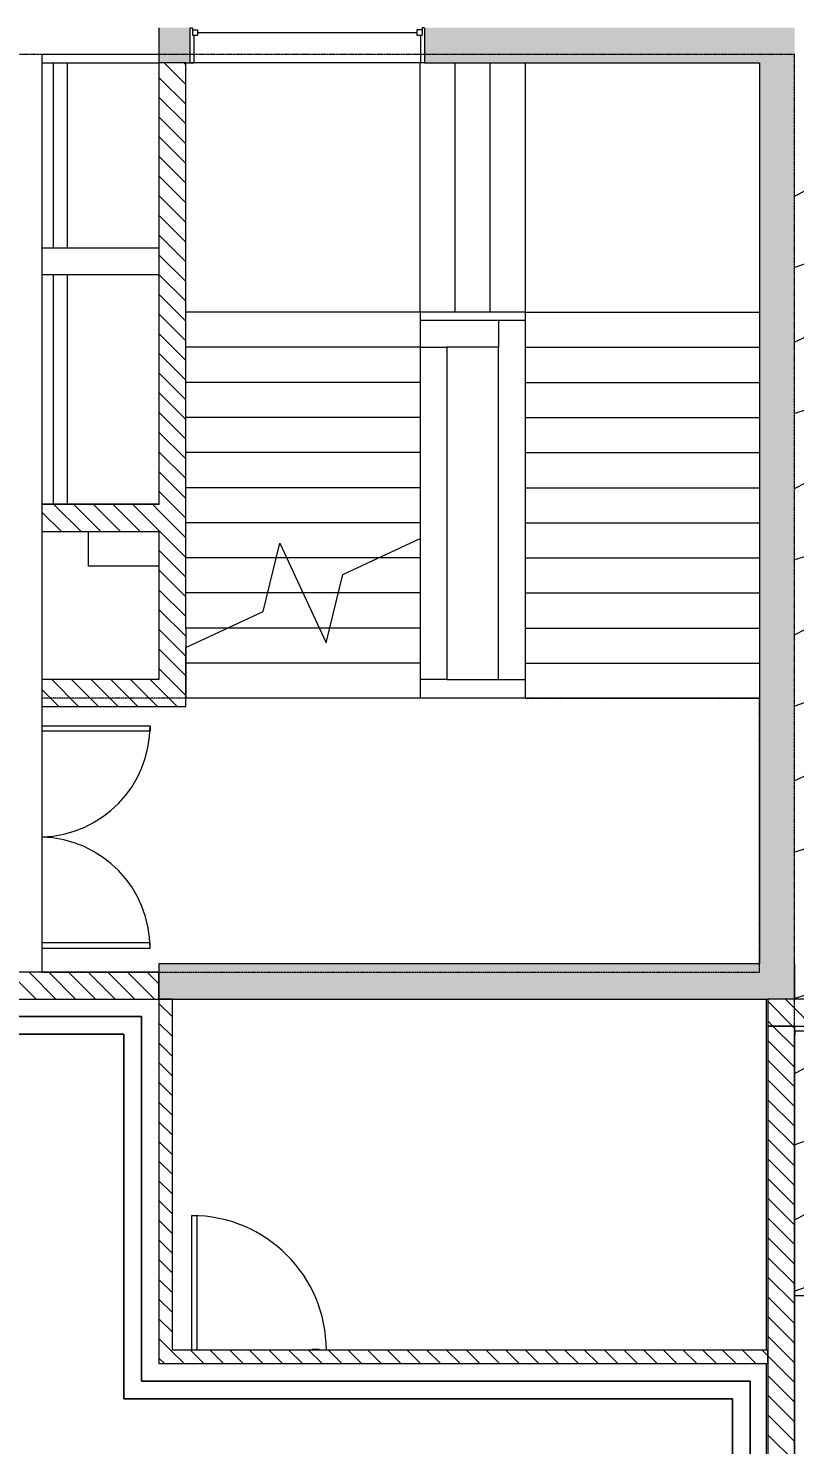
# Model space of a CAD drawing. Header units: millimetres. Extents: x -106145 to 154907, y -84585 to 152038.
# Drawn here: x 50844 to 57389, y 77628 to 89730 of the extents above; entities that cross this region are included whole.
import ezdxf

# ---------------------------------------------------------------- set-up
doc = ezdxf.new("R2010")
doc.units = ezdxf.units.MM
doc.linetypes.add('Cut Out Line _2_', pattern=[2, 1, -1])
doc.linetypes.add('Overhead', pattern=[3.96875, 2.38125, -1.5875])
for name, color, linetype, lineweight in [('A-ANNO-DIMS', 7, 'Continuous', 9), ('A-ANNO-DIMS-300', 7, 'Continuous', 9), ('A-DOOR', 7, 'Continuous', 5), ('A-FLOR', 7, 'Continuous', 5), ('A-FLOR-PATT', 7, 'Continuous', 5), ('A-GLAZ', 7, 'Continuous', 5), ('A-WALL', 7, 'Continuous', 5), ('A-WALL-PATT', 7, 'Continuous', 5), ('S-STRS', 7, 'Continuous', 5), ('S-STRS-MBND', 7, 'Overhead', 5)]:
    doc.layers.add(name, color=color, linetype=linetype, lineweight=lineweight)
doc.layers.add('A-DETL', color=7, linetype='Continuous', lineweight=5, true_color=0x00a600)
doc.styles.add('RomanS', font='romans__.ttf', dxfattribs={"width": 0.8, "height": 1200})
doc.dimstyles.new('Diagonal_-_4_mm_RomanS', dxfattribs={"dimscale": 304.8, "dimtxt": 1219.023462, "dimasz": 1.476378, "dimexe": 0.984252, "dimexo": 0.0625, "dimgap": 0.19685, "dimtad": 1, "dimdec": 0, "dimzin": 0, "dimdsep": 46, "dimtxsty": 'RomanS', "dimblk1": 'OBLIQUE', "dimblk2": 'OBLIQUE', "dimsah": 1, "dimcen": 0.09, "dimdle": 2.362205, "dimazin": 0, "dimtfac": 1, "dimtdec": 4, "dimtix": 1, "dimtmove": 0, "dimatfit": 3, "dimfxl": 2.362205, "dimfxlon": 1, "dimtvp": 1, "dimtolj": 1, "dimtzin": 0, "dimarcsym": 2})
pattern_1 = [(315, (0, 0), (84.18955, 84.18955), [])]

# ---------------------------------------------------------------- blocks, each defined once
blk = doc.blocks.new('M_Door-Passage-Small Slit Vision Panel_Type B - 1_25_Type B-13938696-Site Plan -MAIN')
at = {"layer": 'A-DOOR', "color": 254, "true_color": 0xdddddd}
for p, q in [((-514.125, -63.85), (-514.125, -71.85)), ((-454.125, -71.85), (-514.125, -71.85)), ((-454.125, -71.85), (-454.125, -63.85))]:
    blk.add_line(p, q, dxfattribs=at)
at = {"layer": 'A-DOOR', "color": 254, "lineweight": 9, "true_color": 0xdddddd}
for p, q in [((530, -1213.85), (530, -63.85)), ((575, -63.85), (575, -1213.85)), ((575, -1213.85), (530, -1213.85))]:
    blk.add_line(p, q, dxfattribs=at)
at = {"layer": 'A-DOOR', "color": 254, "true_color": 0xdddddd}
blk.add_arc((575, -63.85), 1150, 180, 270, dxfattribs=at)
blk = doc.blocks.new('M_Door-Passage-Double-Flush - FWD1 2_0-V40-Site Plan -MAIN')
at = {"layer": 'A-DOOR', "color": 254, "lineweight": 9, "true_color": 0xdddddd}
for p, q in [((-950, 121.35), (-950, 1046.35)), ((-950, 1046.35), (-905, 1046.35)), ((-905, 1046.35), (-905, 121.35)), ((950, 1046.35), (905, 1046.35)), ((905, 1046.35), (905, 121.35)), ((950, 121.35), (950, 1046.35))]:
    blk.add_line(p, q, dxfattribs=at)
at = {"layer": 'A-DOOR', "color": 254, "true_color": 0xdddddd}
for centre, start, end in [((-950, 96.35), 1.520513, 90), ((950, 96.35), 90, 178.479487)]:
    blk.add_arc(centre, 950, start, end, dxfattribs=at)
blk = doc.blocks.new('M_Fixed - 2000 _ 1500-V53-Site Plan -MAIN')
at = {"layer": 'A-GLAZ', "color": 253, "lineweight": 9, "true_color": 0xaaaaaa}
for p, q in [((-1000, 163), (-981, 163)), ((-981, 163), (-981, 100)), ((-981, 144), (-937, 144)), ((-937, 144), (-937, 100)), ((-937, 122), (937, 122)), ((937, 144), (937, 100)), ((981, 144), (937, 144)), ((981, 163), (981, 100)), ((999, 163), (981, 163)), ((-981, 100), (-937, 100)), ((-968, 100), (-968, -67)), ((937, 100), (981, 100)), ((968, 100), (968, -67))]:
    blk.add_line(p, q, dxfattribs=at)
at = {"layer": 'A-GLAZ', "color": 254, "lineweight": 9, "true_color": 0xdddddd}
for p, q in [((-968, -67), (-968, -137)), ((968, -67), (968, -137)), ((-1000, -137), (-968, -137)), ((1000, -137), (968, -137))]:
    blk.add_line(p, q, dxfattribs=at)
blk = doc.blocks.new('2022_11_09_AB BLOCKFACADE WITH CONTINOUS WINDOW_rvt-1-Site Plan -MAIN')
at = {"layer": 'A-WALL-PATT', "true_color": 0xcccccb}
h = blk.add_hatch(color=254, dxfattribs=at)
h.paths.add_polyline_path([(57389, 89505), (57389, 89735), (54226, 89735), (54226, 89505), (57159, 89505)], flags=0)
h.paths.add_polyline_path([(52135, 89505), (52226, 89505), (52226, 89735), (51959, 89735), (51959, 89505)], flags=0)
h = blk.add_hatch(color=254, dxfattribs=at)
h.paths.add_polyline_path([(51959, 89435), (52226, 89435), (52226, 89505), (51959, 89505)], flags=0)
h.paths.add_polyline_path([(57327, 89435), (57389, 89435), (57389, 89505), (54226, 89505), (54226, 89435), (57089, 89435)], flags=0)
at = {"layer": 'A-WALL-PATT', "true_color": 0xeaeaea}
h = blk.add_hatch(dxfattribs=at)
h.set_pattern_fill('FP_19', color=254, style=0, pattern_type=2)
h.set_pattern_definition(pattern_1)
h.paths.add_polyline_path([(52189, 83935), (52189, 89435), (51959, 89435), (51959, 83935)], flags=0)
at = {"layer": 'A-WALL-PATT', "true_color": 0xcccccb}
for points in [[(57389, 81735), (57389, 89435), (57089, 89435), (57089, 81735)], [(57159, 81435), (57389, 81435), (57389, 81735), (51959, 81735), (51959, 81435), (55467, 81435)]]:
    blk.add_hatch(color=254, dxfattribs=at).paths.add_polyline_path(points, flags=0)
at = {"layer": 'A-WALL-PATT', "true_color": 0xeaeaea}
h = blk.add_hatch(dxfattribs=at)
h.set_pattern_fill('FP_19', color=254, style=0, pattern_type=2)
h.set_pattern_definition(pattern_1)
h.paths.add_polyline_path([(51959, 85430), (51959, 85660), (50959, 85658), (50959, 85430), (51267, 85430)], flags=0)
h = blk.add_hatch(dxfattribs=at)
h.set_pattern_fill('FP_19', color=254, style=0, pattern_type=2)
h.set_pattern_definition(pattern_1)
h.paths.add_polyline_path([(51267, 83935), (51959, 83935), (51959, 84165), (50959, 84165), (50959, 83935)], flags=0)
h = blk.add_hatch(dxfattribs=at)
h.set_pattern_fill('FP_19', color=254, style=0, pattern_type=2)
h.set_pattern_definition(pattern_1)
h.paths.add_polyline_path([(49689, 81435), (51959, 81435), (51959, 81665), (49689, 81665), (49689, 81435)], flags=0)
h = blk.add_hatch(dxfattribs=at)
h.set_pattern_fill('FP_19', color=254, style=0, pattern_type=2)
h.set_pattern_definition(pattern_1)
h.paths.add_polyline_path([(52074, 78435), (52074, 81435), (51959, 81435), (51959, 78435)], flags=0)
h = blk.add_hatch(dxfattribs=at)
h.set_pattern_fill('FP_19', color=254, style=0, pattern_type=2)
h.set_pattern_definition(pattern_1)
h.paths.add_polyline_path([(57389, 81205), (57389, 81435), (57159, 81435), (57159, 81205)], flags=0)
h = blk.add_hatch(dxfattribs=at)
h.set_pattern_fill('FP_19', color=254, style=0, pattern_type=2)
h.set_pattern_definition(pattern_1)
h.paths.add_polyline_path([(57389, 81205), (58289, 81205), (58289, 81435), (57389, 81435)], flags=0)
h = blk.add_hatch(dxfattribs=at)
h.set_pattern_fill('FP_19', color=254, style=0, pattern_type=2)
h.set_pattern_definition(pattern_1)
h.paths.add_polyline_path([(57159, 74265), (57389, 74265), (57389, 81205), (57159, 81205), (57159, 74595)], flags=0)
at = {"layer": 'A-WALL-PATT', "true_color": 0xd4d4d4}
h = blk.add_hatch(dxfattribs=at)
h.set_pattern_fill('FP_20', color=254, style=0, pattern_type=2)
h.set_pattern_definition([(45, (0, 0), (-754.342, 754.342), []), (45, (0, 1143), (-754.342, 754.342), [])])
h.paths.add_polyline_path([(57389, 81130), (58564, 81130), (58564, 81160), (57389, 81160)], flags=0)
at = {"layer": 'A-WALL-PATT', "true_color": 0xeaeaea}
h = blk.add_hatch(dxfattribs=at)
h.set_pattern_fill('FP_19', color=254, style=0, pattern_type=2)
h.set_pattern_definition(pattern_1)
h.paths.add_polyline_path([(53367, 78320), (57159, 78320), (57159, 78435), (51959, 78435), (51959, 78320), (52317, 78320)], flags=0)
at = {"layer": 'A-FLOR', "color": 254, "true_color": 0xdddddd}
for p, q in [((50959, 89435), (51959, 89435)), ((51959, 85665), (50959, 85665)), ((51359, 85135), (51359, 85430)), ((51959, 85135), (51359, 85135)), ((57149, 78435), (57149, 81435)), ((51809, 81285), (33099, 81285)), ((33099, 81285), (51809, 81285)), ((51809, 78170), (51809, 81285)), ((51809, 81285), (51809, 78170)), ((32949, 81135), (51659, 81135)), ((51659, 81135), (32949, 81135)), ((51659, 81135), (51659, 78020)), ((51659, 78020), (51659, 81135)), ((57149, 74265), (57149, 78320)), ((57009, 78170), (51809, 78170)), ((51809, 78170), (57009, 78170)), ((57009, 74265), (57009, 78170)), ((57009, 78170), (57009, 74265)), ((51659, 78020), (56859, 78020)), ((56859, 78020), (51659, 78020)), ((56859, 78020), (56859, 74410)), ((56859, 74410), (56859, 78020))]:
    blk.add_line(p, q, dxfattribs=at)
at = {"layer": 'A-WALL', "color": 253, "lineweight": 18, "true_color": 0xaaaaaa}
for p, q in [((51959, 89735), (51959, 89505)), ((52226, 89505), (52226, 89735)), ((54226, 89735), (54226, 89505)), ((58289, 81435), (57389, 81435)), ((57389, 81205), (58289, 81205)), ((58564, 81160), (57389, 81160))]:
    blk.add_line(p, q, dxfattribs=at)
at = {"layer": 'A-WALL', "color": 254, "true_color": 0xdddddd}
for p, q in [((50959, 89505), (50959, 85660)), ((51059, 87855), (51059, 89435)), ((51174, 89435), (51174, 87855)), ((52189, 89435), (51959, 89435)), ((54226, 89435), (52226, 89435)), ((50959, 87855), (51959, 87855)), ((51959, 87625), (50959, 87625)), ((51059, 85665), (51059, 87625)), ((51174, 87625), (51174, 85665)), ((54189, 87235), (54859, 87235)), ((54859, 87235), (55089, 87235)), ((54859, 87235), (54859, 87005)), ((54189, 87005), (54419, 87005)), ((54859, 87005), (54419, 87005)), ((54419, 87005), (54419, 84165)), ((54859, 84165), (54859, 87005)), ((50959, 85430), (50959, 84165)), ((54419, 84165), (54189, 84165)), ((54419, 84165), (55089, 84165)), ((50959, 83935), (50959, 81665)), ((51959, 81665), (51959, 81435)), ((51959, 81435), (51959, 81665)), ((57389, 81435), (57159, 81435)), ((57389, 81160), (57389, 81130)), ((57389, 74340), (57389, 81130))]:
    blk.add_line(p, q, dxfattribs=at)
at = {"layer": 'A-WALL', "color": 253, "true_color": 0xaaaaaa}
blk.add_line((51959, 89505), (50959, 89505), dxfattribs=at)
at = {"layer": 'A-WALL', "color": 254, "lineweight": 18, "true_color": 0xdddddd}
for p, q in [((51959, 89505), (51959, 89435)), ((52226, 89435), (52226, 89505)), ((54226, 89505), (54226, 89435)), ((51959, 89435), (51959, 85660)), ((52189, 89435), (52226, 89435)), ((52189, 84605), (52189, 89435)), ((54226, 89435), (57089, 89435)), ((57089, 89435), (57089, 81735)), ((51959, 85660), (50959, 85660)), ((50959, 85660), (50959, 85430)), ((50959, 85430), (51959, 85430)), ((51959, 85430), (51959, 84165)), ((52189, 83935), (52189, 84439)), ((51959, 84165), (50959, 84165)), ((50959, 84165), (50959, 83935)), ((50959, 83935), (51959, 83935)), ((51959, 83935), (52189, 83935)), ((57089, 81735), (51959, 81735)), ((51959, 81735), (51959, 81665)), ((57389, 81435), (57389, 81735)), ((51959, 81665), (49689, 81665)), ((49689, 81435), (51959, 81435)), ((51959, 81435), (57159, 81435)), ((51959, 81435), (51959, 78435)), ((52074, 81435), (51959, 81435)), ((52074, 78435), (52074, 81435)), ((57159, 81435), (57159, 81205)), ((57159, 81205), (57389, 81205)), ((57389, 81205), (57159, 81205)), ((57159, 81205), (57159, 74265)), ((57389, 81160), (57389, 81205)), ((51959, 78435), (51959, 78320)), ((57159, 78435), (52074, 78435)), ((57159, 78320), (57159, 78435)), ((51959, 78320), (57159, 78320))]:
    blk.add_line(p, q, dxfattribs=at)
at = {"layer": 'S-STRS', "color": 254, "true_color": 0xdddddd}
for p, q in [((54189, 87305), (54189, 89435)), ((54489, 87305), (54489, 89435)), ((54789, 87305), (54789, 89435)), ((55089, 87305), (55089, 89435)), ((54189, 87305), (52189, 87305)), ((54189, 87305), (54189, 87005)), ((54489, 87305), (54189, 87305)), ((54789, 87305), (54489, 87305)), ((55089, 87305), (54789, 87305)), ((55089, 87305), (57089, 87305)), ((55089, 87005), (55089, 87305)), ((54189, 87005), (52189, 87005)), ((54189, 87005), (54189, 86705)), ((55089, 86705), (55089, 87005)), ((55089, 87005), (57089, 87005)), ((54189, 86705), (52189, 86705)), ((54189, 86705), (54189, 86405)), ((55089, 86405), (55089, 86705)), ((55089, 86705), (57089, 86705)), ((54189, 86405), (52189, 86405)), ((54189, 86405), (54189, 86105)), ((55089, 86105), (55089, 86405)), ((55089, 86405), (57089, 86405)), ((54189, 86105), (52189, 86105)), ((54189, 86105), (54189, 85805)), ((55089, 85805), (55089, 86105)), ((55089, 86105), (57089, 86105)), ((54189, 85805), (52189, 85805)), ((54189, 85805), (54189, 85505)), ((55089, 85505), (55089, 85805)), ((55089, 85805), (57089, 85805)), ((54189, 85505), (52189, 85505)), ((54189, 85505), (54189, 85371)), ((55089, 85205), (55089, 85505)), ((55089, 85505), (57089, 85505)), ((54189, 85371), (54189, 85205)), ((52960, 85205), (52189, 85205)), ((53049, 85205), (52960, 85205)), ((53832, 85205), (53049, 85205)), ((54189, 85205), (53832, 85205)), ((54189, 85205), (54189, 84905)), ((55089, 84905), (55089, 85205)), ((55089, 85205), (57089, 85205)), ((52887, 84905), (52189, 84905)), ((53189, 84905), (52887, 84905)), ((53490, 84905), (53189, 84905)), ((54189, 84905), (53490, 84905)), ((54189, 84905), (54189, 84605)), ((55089, 84605), (55089, 84905)), ((55089, 84905), (57089, 84905)), ((52189, 84605), (52189, 84439)), ((52545, 84605), (52189, 84605)), ((53329, 84605), (52545, 84605)), ((53417, 84605), (53329, 84605)), ((54189, 84605), (53417, 84605)), ((54189, 84605), (54189, 84305)), ((55089, 84305), (55089, 84605)), ((55089, 84605), (57089, 84605)), ((54189, 84305), (52189, 84305)), ((54189, 84305), (54189, 84005)), ((55089, 84005), (55089, 84305)), ((55089, 84305), (57089, 84305)), ((54189, 84005), (52189, 84005)), ((55089, 84005), (54189, 84005)), ((55089, 84005), (57089, 84005))]:
    blk.add_line(p, q, dxfattribs=at)
at = {"layer": 'S-STRS', "color": 254, "linetype": 'Overhead', "true_color": 0xdddddd}
for p, q in [((54189, 87305), (54189, 89435)), ((54489, 87305), (54489, 89435)), ((54789, 87305), (54789, 89435)), ((55089, 87305), (55089, 89435)), ((54189, 87305), (52189, 87305)), ((55089, 87305), (57089, 87305)), ((54189, 87005), (52189, 87005)), ((55089, 87005), (57089, 87005)), ((54189, 86705), (52189, 86705)), ((55089, 86705), (57089, 86705)), ((54189, 86405), (52189, 86405)), ((55089, 86405), (57089, 86405)), ((54189, 86105), (52189, 86105)), ((55089, 86105), (57089, 86105)), ((54189, 85805), (52189, 85805)), ((55089, 85805), (57089, 85805)), ((54189, 85505), (52189, 85505)), ((55089, 85505), (57089, 85505)), ((52960, 85205), (52189, 85205)), ((53049, 85205), (52960, 85205)), ((53832, 85205), (53049, 85205)), ((54189, 85205), (53832, 85205)), ((55089, 85205), (57089, 85205)), ((52887, 84905), (52189, 84905)), ((53189, 84905), (52887, 84905)), ((53490, 84905), (53189, 84905)), ((54189, 84905), (53490, 84905)), ((55089, 84905), (57089, 84905)), ((52545, 84605), (52189, 84605)), ((53329, 84605), (52545, 84605)), ((53417, 84605), (53329, 84605)), ((54189, 84605), (53417, 84605)), ((55089, 84605), (57089, 84605)), ((54189, 84305), (52189, 84305)), ((55089, 84305), (57089, 84305)), ((54189, 84005), (52189, 84005)), ((55089, 84005), (57089, 84005))]:
    blk.add_line(p, q, dxfattribs=at)
at = {"layer": 'S-STRS-MBND', "color": 254, "linetype": 'Continuous', "true_color": 0xdddddd}
for p, q in [((52849, 84747), (52991, 85330)), ((52991, 85330), (53387, 84480)), ((53529, 85064), (54189, 85371)), ((53387, 84480), (53529, 85064)), ((52189, 84439), (52849, 84747))]:
    blk.add_line(p, q, dxfattribs=at)
at = {"layer": 'S-STRS-MBND', "color": 254, "true_color": 0xdddddd}
for p, q in [((54189, 85371), (54189, 84005)), ((53049, 85205), (52960, 85205)), ((53049, 85205), (52960, 85205)), ((54189, 85205), (53832, 85205)), ((54189, 85205), (53832, 85205)), ((53189, 84905), (52887, 84905)), ((53189, 84905), (52887, 84905)), ((54189, 84905), (53490, 84905)), ((54189, 84905), (53490, 84905)), ((53329, 84605), (52545, 84605)), ((53329, 84605), (52545, 84605)), ((54189, 84605), (53417, 84605)), ((54189, 84605), (53417, 84605)), ((52189, 84439), (52189, 84005)), ((54189, 84305), (52189, 84305)), ((54189, 84305), (52189, 84305)), ((50959, 84005), (50959, 81665)), ((52189, 84005), (50959, 84005)), ((54189, 84005), (52189, 84005)), ((54189, 84005), (52189, 84005)), ((57089, 84005), (54189, 84005)), ((57089, 81665), (57089, 84005)), ((50959, 81665), (57089, 81665))]:
    blk.add_line(p, q, dxfattribs=at)
at = {"color": 253, "lineweight": 5, "true_color": 0xaaaaaa}
blk.add_blockref('M_Fixed - 2000 _ 1500-V53-Site Plan -MAIN', (53226, 89572), dxfattribs=at)
for name, p, rotation in [('M_Door-Passage-Double-Flush - FWD1 2_0-V40-Site Plan -MAIN', (50837, 82820), 269.9999999999999), ('M_Door-Passage-Small Slit Vision Panel_Type B - 1_25_Type B-13938696-Site Plan -MAIN', (52814, 78371), 180)]:
    blk.add_blockref(name, p, dxfattribs=dict(at, rotation=rotation))
blk = doc.blocks.new('MMU_ AMBALA_PODIUM_2022_11_02_CENTRAL_rvt-1-Site Plan -MAIN')
at = {"layer": 'A-FLOR-PATT', "true_color": 0xe9e9e9}
h = blk.add_hatch(dxfattribs=at)
h.set_pattern_fill('FP_61', color=254, style=0, pattern_type=2)
h.set_pattern_definition([(216.87, (499.8, 1249.5), (3748.49554, 2499.0067), [624.75, -5622.75]), (206.565, (1249.5, 874.65), (-1249.5007, -1249.4994), [1396.984, -1396.984]), (198.435, (1249.5, 249.9), (-2498.9986, -1249.5026), [790.254, -3161.013])])
h.paths.add_polyline_path([(57489, 78903), (57489, 81130), (57389, 81130), (57389, 78903)], flags=0)
h.paths.add_polyline_path([(89289, 78903), (89289, 79500), (89189, 79500), (89189, 78903)], flags=0)
h.paths.add_polyline_path([(89189, 79730), (89289, 79733), (89289, 79775), (89189, 79775)], flags=0)
h.paths.add_polyline_path([(89189, 79805), (89289, 79805), (89289, 83105), (89189, 83105), (89189, 79833)], flags=0)
h.paths.add_polyline_path([(57389, 81160), (57489, 81160), (57489, 81205), (57389, 81205)], flags=0)
h.paths.add_polyline_path([(57389, 81435), (57489, 81435), (57489, 82035), (57389, 82035), (57389, 81435)], flags=0)
h.paths.add_polyline_path([(57389, 82265), (57489, 82265), (57486, 82310), (57389, 82310)], flags=0)
h.paths.add_polyline_path([(57489, 82340), (57489, 82509), (57389, 82509), (57389, 82340), (57488, 82340)], flags=0)
h.paths.add_polyline_path([(57389, 82554), (57489, 82554), (57489, 83864), (57389, 83864), (57389, 82808)], flags=0)
h.paths.add_polyline_path([(89189, 83135), (89289, 83135), (89289, 83180), (89189, 83180)], flags=0)
h.paths.add_polyline_path([(89289, 83410), (89289, 84000), (89189, 84000), (89189, 83410)], flags=0)
h.paths.add_polyline_path([(57389, 83909), (57489, 83909), (57489, 88830), (57389, 88830), (57389, 83959)], flags=0)
h.paths.add_polyline_path([(89289, 84230), (89289, 84275), (89189, 84275), (89189, 84230)], flags=0)
h.paths.add_polyline_path([(89189, 84305), (89289, 84305), (89289, 85505), (89189, 85505), (89189, 84333)], flags=0)
h.paths.add_polyline_path([(89189, 85735), (89289, 85735), (89289, 89533), (89189, 89533), (89189, 88926)], flags=0)
h.paths.add_polyline_path([(57394, 88860), (57489, 88860), (57489, 88905), (57389, 88905), (57389, 88860)], flags=0)
h.paths.add_polyline_path([(57489, 89135), (57489, 89533), (57389, 89533), (57389, 89135), (57474, 89135)], flags=0)
at = {"layer": 'A-FLOR', "color": 253, "true_color": 0xaaaaaa}
blk.add_line((57389, 78903), (57489, 78903), dxfattribs=at)
blk = doc.blocks.new('DIMBLOCK32-Site Plan -MAIN')
at = {"layer": 'A-ANNO-DIMS-300', "transparency": 16777216}
for p, q in [((-65455, 47706), (79278, 131267)), ((79014, 130283), (78504, 131167)), ((78654, 130907), (79014, 130283)), ((-64471, 47442), (-64981, 48325)), ((-64831, 48066), (-64471, 47442))]:
    blk.add_line(p, q, dxfattribs=at)
at = {"layer": 'A-ANNO-DIMS-300', "lineweight": 35, "transparency": 16777216}
for p, q in [((78654, 130907), (78737, 131214)), ((78654, 130907), (78572, 130600)), ((-64831, 48066), (-64749, 48373)), ((-64831, 48066), (-64914, 47758))]:
    blk.add_line(p, q, dxfattribs=at)
at = {"layer": 'A-ANNO-DIMS-300', "color": 0, "transparency": 16777216, "insert": (3725, 89578), "char_height": 1200, "width": 6511.94, "attachment_point": 1, "rotation": 30, "line_spacing_factor": 0.983083, "style": 'RomanS'}
blk.add_mtext('165683', dxfattribs=at)
blk = doc.blocks.new('_Oblique')
at = {"color": 0, "linetype": 'ByBlock', "lineweight": -2}
blk.add_line((-0.5, -0.5), (0.5, 0.5), dxfattribs=at)

msp = doc.modelspace()

# ---------------------------------------------------------------- block references
at = {"lineweight": 5}
msp.add_blockref('2022_11_09_AB BLOCKFACADE WITH CONTINOUS WINDOW_rvt-1-Site Plan -MAIN', (0, 0), dxfattribs=at)

# ---------------------------------------------------------------- next in the draw order: linework, layer by layer
at = {"layer": 'A-DETL', "color": 8, "linetype": 'Cut Out Line _2_', "true_color": 0x808080}
for p, q in [((57388.75, 89505), (25618.75, 89505)), ((57388.75, 52502.95), (57388.75, 89505))]:
    msp.add_line(p, q, dxfattribs=at)

# ---------------------------------------------------------------- next in the draw order: block references
at = {"lineweight": 5}
msp.add_blockref('MMU_ AMBALA_PODIUM_2022_11_02_CENTRAL_rvt-1-Site Plan -MAIN', (0, 0), dxfattribs=at)

# ---------------------------------------------------------------- next in the draw order: dimensions: what is measured, and where the dimension line sits
at = {"layer": 'A-ANNO-DIMS'}
dim = msp.add_linear_dim(base=(78654.26, 130907.03), p1=(-64471.28, 47442.07), p2=(79014.26, 130283.49), angle=30, dimstyle='Diagonal_-_4_mm_RomanS', override={"dimpost": '<>', "dimfxl": 165682.835536}, dxfattribs=at)
dim.commit()
dim.dimension.update_dxf_attribs({"geometry": 'DIMBLOCK32-Site Plan -MAIN', "text_midpoint": (6578.73, 90062.68)})

doc.saveas('drawing.dxf')
